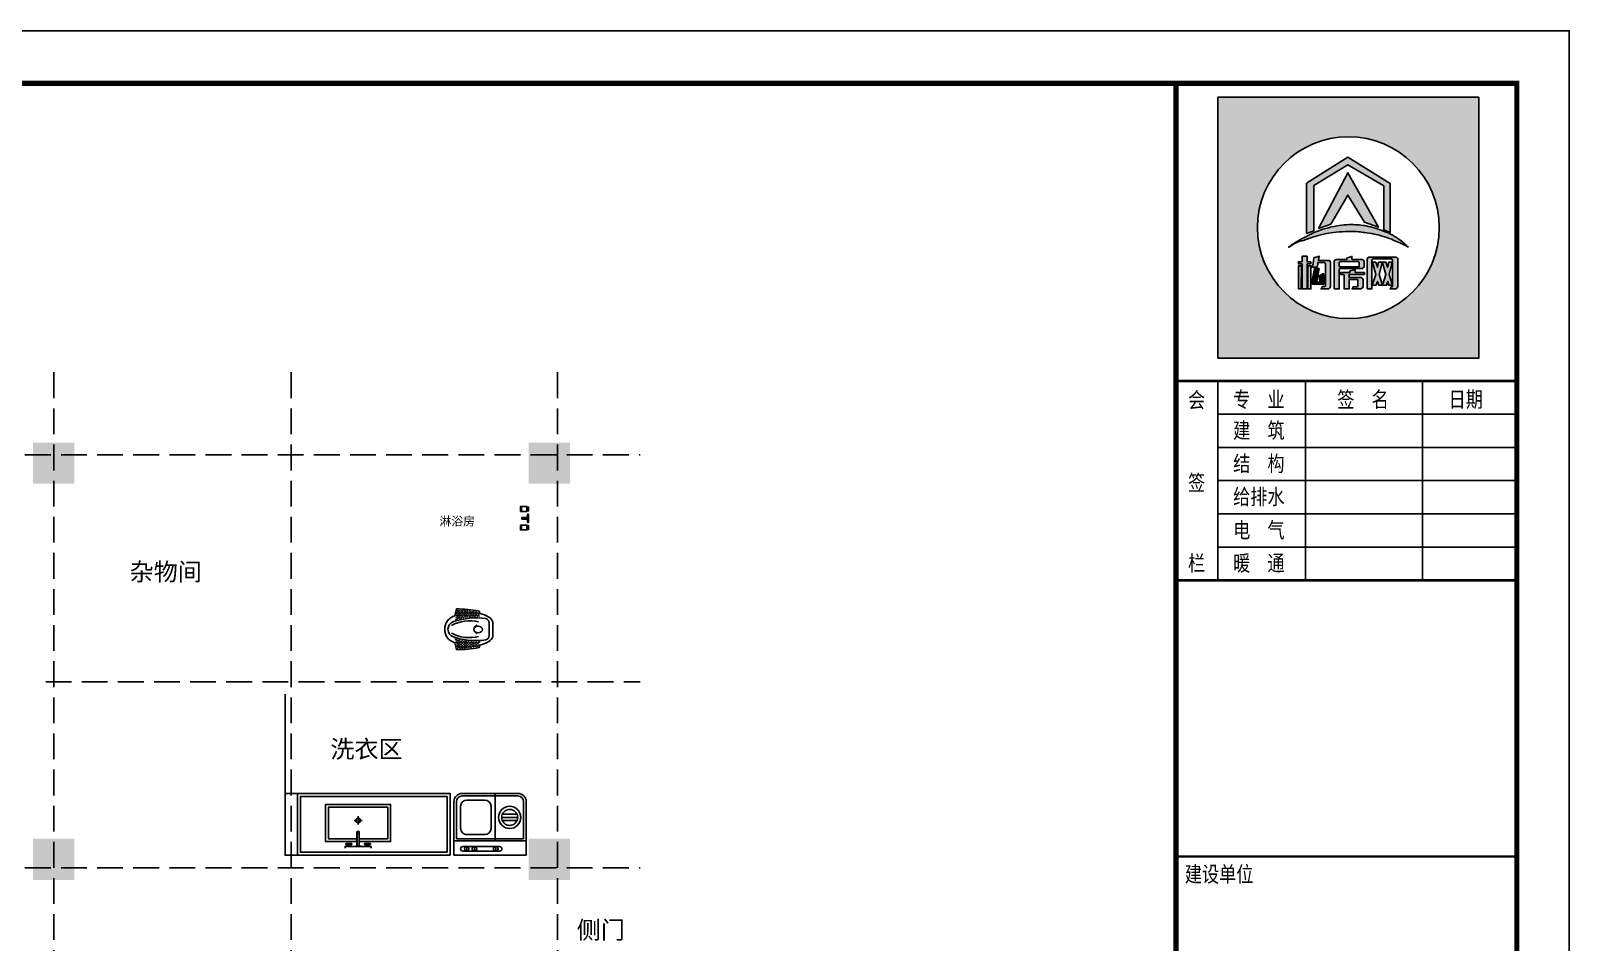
# Model space of a CAD drawing. Header units: millimetres. Extents: x -807114 to 146922, y -468455 to -61603.
# Drawn here: x -410211 to -395305, y -165119 to -156287 of the extents above; entities that cross this region are included whole.
import ezdxf
from ezdxf.enums import TextEntityAlignment as Align

# ---------------------------------------------------------------- set-up
doc = ezdxf.new("R2010")
doc.units = ezdxf.units.MM
doc.header["$LTSCALE"] = 1000
doc.linetypes.add('DASH', pattern=[0.35, 0.25, -0.1])
for name, color, linetype in [('FF-FIXT', 31, 'Continuous'), ('FF-文本文字', 50, 'Continuous'), ('PUB_TITLE', 4, 'Continuous'), ('建-轴', 1, 'Continuous')]:
    doc.layers.add(name, color=color, linetype=linetype)
doc.styles.add('Arial', font='arial.ttf')
doc.styles.add('ZDBOX', font='simsun.ttc', dxfattribs={"width": 0.7})

# ---------------------------------------------------------------- blocks, each defined once
blk = doc.blocks.new('A$C1C081837')
at = {"color": 35}
for p, q in [((-280, 10), (-320, 10)), ((-275, 15), (-275, 52)), ((-275, 5), (-275, -32)), ((-270, 10), (-230, 10)), ((-132, 20), (-152, 20)), ((-132, 22), (-146, 22)), ((-132, -3), (-132, 22)), ((-131, 21), (-132, 21)), ((0, 22), (-131, 22)), ((-131, -3), (-131, 22)), ((0, 20), (-131, 20)), ((0, 0), (-131, 0)), ((-27, 115), (-27, 142)), ((-27, 142), (-17, 142)), ((-27, 115), (-27, 78)), ((-17, 78), (-27, 78)), ((-17, 115), (-17, 142)), ((-17, 115), (1, 115)), ((-17, 105), (1, 105)), ((-17, 105), (-17, 78)), ((0, 35), (0, -15)), ((0, 35), (5, 35)), ((5, 35), (5, -15)), ((-132, 0), (-152, 0)), ((-132, -3), (-146, -3)), ((-131, -2), (-132, -2)), ((0, -3), (-131, -3)), ((-27, -95), (-27, -58)), ((-17, -58), (-27, -58)), ((-27, -95), (-27, -122)), ((-27, -122), (-17, -122)), ((-17, -85), (-17, -58)), ((-17, -85), (1, -85)), ((-17, -95), (1, -95)), ((-17, -95), (-17, -122)), ((0, -15), (5, -15))]:
    blk.add_line(p, q, dxfattribs=at)
blk.add_lwpolyline([(-47, 22), (-47, 360), (-447, 360), (-447, -340), (-47, -340), (-47, -3)])
for points in [[(-77, 22), (-77, 330), (-417, 330), (-417, -310), (-77, -310), (-77, -3)], [(5, 105), (5, 135), (1, 135), (1, 115)], [(5, 105), (5, 105), (5, 85), (1, 85), (1, 115)], [(24, -130), (5, -130), (5, 150), (24, 150)], [(5, -85), (5, -85), (5, -65), (1, -65), (1, -95)], [(5, -85), (5, -115), (1, -115), (1, -95)]]:
    blk.add_lwpolyline(points, dxfattribs=at)
at = {"color": 35, "const_width": 0.84}
blk.add_lwpolyline([(-275, 10, 1), (-274, 10, 1)], format="xyb", close=True, dxfattribs=at)
at = {"color": 35}
blk.add_circle((-275, 10), 25.2, dxfattribs=at)
blk.add_arc((-146, 10), 12.5, 90.0022, 270.0022, dxfattribs=at)
blk = doc.blocks.new('做成ACAD TuKuai0352')
at = {"linetype": 'Continuous'}
for p, q in [((109, 108), (109, 648)), ((709, 728), (189, 728)), ((709, 28), (709, 728)), ((709, 28), (189, 28))]:
    blk.add_line(p, q, dxfattribs=at)
at = {"color": 35}
for p, q in [((134, 108), (134, 648)), ((549, 703), (189, 703)), ((549, 53), (549, 703)), ((569, 28), (569, 728)), ((569, 428), (109, 428)), ((549, 53), (189, 53))]:
    blk.add_line(p, q, dxfattribs=at)
at = {"color": 39}
for p, q in [((312, 497), (312, 639)), ((342, 490), (342, 645)), ((372, 497), (372, 639)), ((625, 115), (625, 470)), ((670, 115), (670, 470)), ((174, 153), (174, 328)), ((449, 388), (234, 388)), ((509, 153), (509, 328)), ((670, 433), (625, 433)), ((670, 226), (625, 226)), ((667, 152), (625, 152)), ((449, 93), (234, 93))]:
    blk.add_line(p, q, dxfattribs=at)
for centre, radius in [((342, 568), 108), ((342, 568), 77.5), ((647, 433), 22.2), ((647, 226), 22.2), ((646, 152), 21)]:
    blk.add_circle(centre, radius, dxfattribs=at)
at = {"linetype": 'Continuous'}
for centre, start, end in [((189, 648), 90, 180), ((189, 108), 180, 270)]:
    blk.add_arc(centre, 80, start, end, dxfattribs=at)
at = {"color": 35}
for centre, start, end in [((189, 648), 90, 180), ((189, 108), 180, 270)]:
    blk.add_arc(centre, 55, start, end, dxfattribs=at)
at = {"color": 39}
for centre, radius, start, end in [((647, 470), 22.2, 0, 180), ((234, 328), 60, 90, 180), ((449, 328), 60, 0, 90), ((234, 153), 60, 180, 270), ((449, 153), 60, 270, 0), ((647, 115), 22.2, 180, 0)]:
    blk.add_arc(centre, radius, start, end, dxfattribs=at)
blk = doc.blocks.new('做成ACAD TuKuai0197')
at = {"linetype": 'Continuous'}
for p, q in [((0, -40), (0, 40)), ((0, 40), (12, 40)), ((12, 40), (12, -40)), ((12, 8), (66, 8)), ((12, -8), (12, 8)), ((66, -8), (66, 8)), ((66, 8), (66, -8)), ((69, 113), (69, 66)), ((12, -40), (0, -40)), ((66, -8), (12, -8)), ((69, -113), (69, -66))]:
    blk.add_line(p, q, dxfattribs=at)
for points in [[(16, 108), (0, 108), (0, 72), (16, 72)], [(80, 66), (80, 113), (16, 113), (16, 66)], [(16, -108), (0, -108), (0, -72), (16, -72)], [(80, -66), (80, -113), (16, -113), (16, -66)]]:
    blk.add_lwpolyline(points, close=True, dxfattribs=at)
blk = doc.blocks.new('做成ACAD TuKuai0155')
h = blk.add_hatch()
h.set_pattern_fill('ANGLE', color=39, scale=2.5, angle=135, style=0)
h.set_pattern_definition([(225, (-14808.335, 17084.465), (-12.347852, 12.347852), [12.7, -4.7625]), (135, (-14808.335, 17084.465), (12.347852, 12.347852), [12.7, -4.7625])])
h.paths.add_polyline_path([(125, 119), (142, 168, -0.045709), (345, 187), (359, 122), (367, 89, 0.092905)])
h = blk.add_hatch()
h.set_pattern_fill('ANGLE', color=39, scale=2.5, angle=135, style=0)
h.set_pattern_definition([(135, (-14808.335, -17084.465), (-12.347852, -12.347852), [12.7, -4.7625]), (225, (-14808.335, -17084.465), (12.347852, -12.347852), [12.7, -4.7625])])
h.paths.add_polyline_path([(125, -119), (142, -168, 0.045709), (345, -187), (359, -122), (367, -89, -0.092905)])
at = {"linetype": 'Continuous'}
blk.add_lwpolyline([(0, -72), (0, 72, -0.163007), (39, 119, -0.073896), (126, 153), (134, 177, -0.048782), (353, 197), (368, 131, -0.751887), (368, -131), (353, -197, -0.048782), (134, -177), (126, -153, -0.073896), (39, -119, -0.163007), (0, -72, -1.459618)], format="xyb", dxfattribs=at)
at = {"color": 35, "linetype": 'ByBlock'}
blk.add_lwpolyline([(35, -61), (35, 61, -0.345863), (68, 103, -0.122363), (381, 74, -0.728701), (381, -74, -0.122363), (68, -103, -0.345863), (35, -61, -792228335927.83667)], format="xyb", dxfattribs=at)
at = {"color": 39}
blk.add_arc((141, 0), 41.8, 286.4129, 73.5871, dxfattribs=at)
blk.add_ellipse((142, -1), major_axis=(-40.5, -0.2), ratio=0.795977, dxfattribs=at)
at = {"color": 39, "extrusion": (0, 0, -1)}
for centre, major_axis, start_param, end_param in [((224, -295), (266, 266), -1.017215, -0.296453), ((224, 295), (-266, 266), 3.438045, 4.158807)]:
    blk.add_ellipse(centre, major_axis=major_axis, ratio=1, start_param=start_param, end_param=end_param, dxfattribs=at)
blk = doc.blocks.new('sadasfafa')
h = blk.add_hatch(color=252)
h.dxf.hatch_style = 1
h.paths.add_polyline_path([(1853311, -2488040), (1853311, -2490368), (1855639, -2490368), (1855639, -2488040)])
h.paths.add_polyline_path([(1855286, -2489204, 1), (1853664, -2489204, 1)], flags=16)
edge = h.paths.add_edge_path(flags=0)
edge.add_spline(control_points=[(1853945, -2489376), (1853935, -2489385), (1854022, -2489327), (1854064, -2489324), (1854178, -2489280), (1854273, -2489257), (1854375, -2489242), (1854470, -2489236), (1854555, -2489239), (1854630, -2489250), (1854700, -2489259), (1854781, -2489280), (1854854, -2489303), (1854917, -2489335), (1854967, -2489354), (1854993, -2489368), (1855014, -2489382), (1854982, -2489354), (1854965, -2489332), (1854910, -2489297), (1854854, -2489260), (1854784, -2489234), (1854713, -2489206), (1854640, -2489189), (1854569, -2489179), (1854497, -2489176), (1854414, -2489178), (1854321, -2489198), (1854229, -2489222), (1854147, -2489257), (1854080, -2489292), (1854021, -2489325), (1853977, -2489352), (1853953, -2489369), (1853945, -2489376)], knot_values=[0, 0, 0, 0, 114.670179, 423.637006, 763.89867, 1083.683754, 1343.405239, 1688.07646, 1952.326814, 2113.699055, 2375.693807, 2595.188681, 2872.839541, 3068.155951, 3238.592156, 3348.056762, 3361.095167, 3431.805845, 3527.265261, 3733.200323, 3952.805082, 4160.23278, 4398.128766, 4650.488133, 4837.16968, 5050.428326, 5308.684497, 5588.159898, 5913.430939, 6163.12325, 6398.139207, 6601.625078, 6772.549769, 6871.149972, 6871.149972, 6871.149972, 6871.149972], degree=3, periodic=1)
h.paths.add_polyline_path([(1854530, -2489580), (1854534, -2489580), (1854534, -2489603), (1854618, -2489603), (1854618, -2489621), (1854481, -2489621), (1854481, -2489650), (1854589, -2489650), (1854599, -2489656), (1854606, -2489666), (1854606, -2489733), (1854600, -2489742), (1854590, -2489750), (1854506, -2489750), (1854514, -2489740), (1854518, -2489731), (1854552, -2489731), (1854558, -2489728), (1854560, -2489721), (1854560, -2489675), (1854558, -2489670), (1854553, -2489667), (1854481, -2489667), (1854481, -2489750), (1854436, -2489750), (1854436, -2489626), (1854433, -2489621), (1854406, -2489621), (1854406, -2489603), (1854488, -2489603), (1854488, -2489590)], flags=0)
h.paths.add_polyline_path([(1854486, -2489468), (1854506, -2489461), (1854506, -2489485), (1854510, -2489489), (1854601, -2489489), (1854609, -2489494), (1854615, -2489502), (1854615, -2489556), (1854607, -2489564), (1854599, -2489569), (1854401, -2489569), (1854394, -2489573), (1854394, -2489750), (1854349, -2489750), (1854349, -2489504), (1854355, -2489495), (1854367, -2489489), (1854462, -2489489), (1854462, -2489474)], flags=0)
h.paths.add_polyline_path([(1854394, -2489554), (1854394, -2489512), (1854404, -2489506), (1854562, -2489506), (1854570, -2489513), (1854570, -2489554)], flags=0)
h.paths.add_polyline_path([(1854214, -2489569), (1854203, -2489632), (1854193, -2489683), (1854194, -2489689), (1854218, -2489689), (1854220, -2489683), (1854214, -2489633), (1854254, -2489614), (1854263, -2489686), (1854263, -2489700), (1854255, -2489709), (1854159, -2489709), (1854150, -2489702), (1854148, -2489692), (1854173, -2489569)], flags=0)
h.paths.add_polyline_path([(1854187, -2489466), (1854213, -2489458), (1854207, -2489496), (1854296, -2489496), (1854305, -2489498), (1854312, -2489505), (1854314, -2489513), (1854314, -2489733), (1854310, -2489741), (1854301, -2489750), (1854231, -2489750), (1854238, -2489741), (1854243, -2489730), (1854261, -2489730), (1854268, -2489727), (1854270, -2489720), (1854270, -2489531), (1854270, -2489526), (1854267, -2489521), (1854260, -2489516), (1854202, -2489516), (1854201, -2489534), (1854196, -2489558), (1854150, -2489558), (1854159, -2489535), (1854165, -2489504), (1854167, -2489471)], flags=0)
h.paths.add_polyline_path([(1854140, -2489544), (1854140, -2489750), (1854114, -2489750), (1854114, -2489544)], flags=0)
h.paths.add_polyline_path([(1854056, -2489544), (1854053, -2489750), (1854031, -2489750), (1854031, -2489544)], flags=0)
h.paths.add_polyline_path([(1854107, -2489459), (1854107, -2489508), (1854139, -2489508), (1854139, -2489527), (1854107, -2489527), (1854107, -2489750), (1854062, -2489750), (1854062, -2489527), (1854029, -2489527), (1854029, -2489508), (1854062, -2489508), (1854062, -2489459)], flags=0)
h.paths.add_polyline_path([(1854209, -2489211), (1854471, -2488714), (1854743, -2489200), (1854618, -2489155), (1854470, -2488913), (1854318, -2489172)], flags=0)
h.paths.add_polyline_path([(1854102, -2488808), (1854470, -2488575), (1854848, -2488810), (1854848, -2489247), (1854790, -2489223), (1854790, -2488832), (1854471, -2488643), (1854168, -2488829), (1854168, -2489231), (1854102, -2489257)], flags=0)
h.paths.add_polyline_path([(1854685, -2489750), (1854641, -2489750), (1854641, -2489488), (1854641, -2489484), (1854646, -2489475), (1854656, -2489467), (1854898, -2489467), (1854907, -2489471), (1854916, -2489478), (1854916, -2489731), (1854908, -2489743), (1854902, -2489750), (1854847, -2489750), (1854858, -2489732), (1854866, -2489731), (1854869, -2489724), (1854869, -2489718), (1854867, -2489718), (1854836, -2489718), (1854826, -2489684), (1854814, -2489718), (1854746, -2489718), (1854736, -2489684), (1854722, -2489718), (1854689, -2489718), (1854689, -2489709), (1854691, -2489709), (1854720, -2489621), (1854685, -2489512)], flags=0)
h.paths.add_polyline_path([(1854779, -2489518), (1854809, -2489621), (1854781, -2489709), (1854777, -2489709), (1854750, -2489621), (1854775, -2489518)], flags=0)
h = blk.add_hatch(color=7)
h.dxf.hatch_style = 1
h.paths.add_polyline_path([(1854102, -2489257), (1854168, -2489231), (1854168, -2488829), (1854471, -2488643), (1854790, -2488832), (1854790, -2489223), (1854848, -2489247), (1854848, -2488810), (1854470, -2488575), (1854102, -2488808)])
h = blk.add_hatch(color=7)
h.dxf.hatch_style = 1
h.paths.add_polyline_path([(1854318, -2489172), (1854470, -2488913), (1854618, -2489155), (1854743, -2489200), (1854471, -2488714), (1854209, -2489211)])
h = blk.add_hatch(color=7)
h.dxf.hatch_style = 1
edge = h.paths.add_edge_path()
edge.add_spline(control_points=[(1853945, -2489376), (1853953, -2489369), (1853977, -2489352), (1854021, -2489325), (1854080, -2489292), (1854147, -2489257), (1854229, -2489222), (1854321, -2489198), (1854414, -2489178), (1854497, -2489176), (1854569, -2489179), (1854640, -2489189), (1854713, -2489206), (1854784, -2489234), (1854854, -2489260), (1854910, -2489297), (1854965, -2489332), (1854982, -2489354), (1855014, -2489382), (1854993, -2489368), (1854967, -2489354), (1854917, -2489335), (1854854, -2489303), (1854781, -2489280), (1854700, -2489259), (1854630, -2489250), (1854555, -2489239), (1854470, -2489236), (1854375, -2489242), (1854273, -2489257), (1854178, -2489280), (1854064, -2489324), (1854022, -2489327), (1853935, -2489385), (1853945, -2489376)], knot_values=[0, 0, 0, 0, 98.600203, 269.524894, 473.010766, 708.026723, 957.719033, 1282.990074, 1562.465475, 1820.721647, 2033.980292, 2220.661839, 2473.021206, 2710.917192, 2918.34489, 3137.949649, 3343.884711, 3439.344127, 3510.054805, 3523.09321, 3632.557816, 3802.994021, 3998.310431, 4275.961291, 4495.456165, 4757.450917, 4918.823158, 5183.073513, 5527.744733, 5787.466218, 6107.251302, 6447.512966, 6756.479793, 6871.149972, 6871.149972, 6871.149972, 6871.149972], degree=3, periodic=1)
h = blk.add_hatch(color=7)
h.dxf.hatch_style = 1
h.paths.add_polyline_path([(1854062, -2489459), (1854062, -2489508), (1854029, -2489508), (1854029, -2489527), (1854062, -2489527), (1854062, -2489750), (1854107, -2489750), (1854107, -2489527), (1854139, -2489527), (1854139, -2489508), (1854107, -2489508), (1854107, -2489459)])
h = blk.add_hatch(color=7)
h.dxf.hatch_style = 1
h.paths.add_polyline_path([(1854167, -2489471), (1854165, -2489504), (1854159, -2489535), (1854150, -2489558), (1854196, -2489558), (1854201, -2489534), (1854202, -2489516), (1854260, -2489516), (1854267, -2489521), (1854270, -2489526), (1854270, -2489531), (1854270, -2489720), (1854268, -2489727), (1854261, -2489730), (1854243, -2489730), (1854238, -2489741), (1854231, -2489750), (1854301, -2489750), (1854310, -2489741), (1854314, -2489733), (1854314, -2489513), (1854312, -2489505), (1854305, -2489498), (1854296, -2489496), (1854207, -2489496), (1854213, -2489458), (1854187, -2489466)])
h = blk.add_hatch(color=7)
h.dxf.hatch_style = 1
h.paths.add_polyline_path([(1854462, -2489474), (1854462, -2489489), (1854367, -2489489), (1854355, -2489495), (1854349, -2489504), (1854349, -2489750), (1854394, -2489750), (1854394, -2489573), (1854401, -2489569), (1854599, -2489569), (1854607, -2489564), (1854615, -2489556), (1854615, -2489502), (1854609, -2489494), (1854601, -2489489), (1854510, -2489489), (1854506, -2489485), (1854506, -2489461), (1854486, -2489468)])
h.paths.add_polyline_path([(1854394, -2489554), (1854394, -2489512), (1854404, -2489506), (1854562, -2489506), (1854570, -2489513), (1854570, -2489554)], flags=16)
h = blk.add_hatch(color=7)
h.dxf.hatch_style = 1
h.paths.add_polyline_path([(1854685, -2489512), (1854685, -2489493), (1854693, -2489483), (1854862, -2489483), (1854869, -2489491), (1854869, -2489724), (1854866, -2489731), (1854858, -2489732), (1854847, -2489750), (1854902, -2489750), (1854908, -2489743), (1854916, -2489731), (1854916, -2489478), (1854907, -2489471), (1854898, -2489467), (1854656, -2489467), (1854646, -2489475), (1854641, -2489484), (1854641, -2489488), (1854641, -2489750), (1854685, -2489750)])
h = blk.add_hatch(color=7)
h.dxf.hatch_style = 1
h.paths.add_polyline_path([(1854031, -2489544), (1854031, -2489750), (1854053, -2489750), (1854056, -2489544)])
h = blk.add_hatch(color=7)
h.dxf.hatch_style = 1
h.paths.add_polyline_path([(1854114, -2489544), (1854114, -2489750), (1854140, -2489750), (1854140, -2489544)])
h = blk.add_hatch(color=7)
h.dxf.hatch_style = 1
h.paths.add_polyline_path([(1854173, -2489569), (1854148, -2489692), (1854150, -2489702), (1854159, -2489709), (1854255, -2489709), (1854263, -2489700), (1854263, -2489686), (1854254, -2489614), (1854214, -2489633), (1854220, -2489683), (1854218, -2489689), (1854194, -2489689), (1854193, -2489683), (1854203, -2489632), (1854214, -2489569)])
h = blk.add_hatch(color=7)
h.dxf.hatch_style = 1
h.paths.add_polyline_path([(1854488, -2489590), (1854488, -2489603), (1854406, -2489603), (1854406, -2489621), (1854433, -2489621), (1854436, -2489626), (1854436, -2489750), (1854481, -2489750), (1854481, -2489667), (1854553, -2489667), (1854558, -2489670), (1854560, -2489675), (1854560, -2489721), (1854558, -2489728), (1854552, -2489731), (1854518, -2489731), (1854514, -2489740), (1854506, -2489750), (1854590, -2489750), (1854600, -2489742), (1854606, -2489733), (1854606, -2489666), (1854599, -2489656), (1854589, -2489650), (1854481, -2489650), (1854481, -2489621), (1854618, -2489621), (1854618, -2489603), (1854534, -2489603), (1854534, -2489580), (1854530, -2489580)])
h = blk.add_hatch(color=7)
h.dxf.hatch_style = 1
h.paths.add_polyline_path([(1854866, -2489709), (1854840, -2489621), (1854866, -2489512), (1854836, -2489512), (1854824, -2489558), (1854808, -2489512), (1854745, -2489512), (1854734, -2489557), (1854719, -2489512), (1854689, -2489512), (1854720, -2489621), (1854691, -2489709), (1854689, -2489709), (1854689, -2489710), (1854689, -2489718), (1854722, -2489718), (1854736, -2489684), (1854746, -2489718), (1854814, -2489718), (1854826, -2489684), (1854836, -2489718), (1854867, -2489718), (1854867, -2489709)])
h.paths.add_polyline_path([(1854779, -2489518), (1854809, -2489621), (1854781, -2489709), (1854777, -2489709), (1854750, -2489621), (1854775, -2489518)], flags=16)
for points in [[(1855639, -2488040), (1853311, -2488040), (1853311, -2490368), (1855639, -2490368)], [(1854102, -2489257), (1854102, -2488808), (1854470, -2488575), (1854848, -2488810), (1854848, -2489247), (1854790, -2489223), (1854790, -2488832), (1854471, -2488643), (1854168, -2488829), (1854168, -2489231)], [(1854209, -2489211), (1854318, -2489172), (1854470, -2488913), (1854618, -2489155), (1854743, -2489200), (1854471, -2488714)], [(1854062, -2489459), (1854107, -2489459), (1854107, -2489508), (1854139, -2489508), (1854139, -2489527), (1854107, -2489527), (1854107, -2489750), (1854062, -2489750), (1854062, -2489527), (1854029, -2489527), (1854029, -2489508), (1854062, -2489508)], [(1854462, -2489474), (1854486, -2489468), (1854506, -2489461), (1854506, -2489485), (1854510, -2489489), (1854601, -2489489), (1854609, -2489494), (1854615, -2489502), (1854615, -2489556), (1854607, -2489564), (1854599, -2489569), (1854401, -2489569), (1854394, -2489573), (1854394, -2489750), (1854349, -2489750), (1854349, -2489504), (1854355, -2489495), (1854367, -2489489), (1854462, -2489489)], [(1854641, -2489750), (1854641, -2489488), (1854641, -2489484), (1854646, -2489475), (1854656, -2489467), (1854898, -2489467), (1854907, -2489471), (1854916, -2489478), (1854916, -2489731), (1854908, -2489743), (1854902, -2489750), (1854847, -2489750), (1854858, -2489732), (1854866, -2489731), (1854869, -2489724), (1854869, -2489491), (1854862, -2489483), (1854693, -2489483), (1854685, -2489493), (1854685, -2489750)], [(1854056, -2489544), (1854031, -2489544), (1854031, -2489750), (1854053, -2489750)], [(1854114, -2489544), (1854140, -2489544), (1854140, -2489750), (1854114, -2489750)], [(1854394, -2489554), (1854570, -2489554), (1854570, -2489513), (1854562, -2489506), (1854404, -2489506), (1854394, -2489512)], [(1854488, -2489590), (1854530, -2489580), (1854534, -2489580), (1854534, -2489603), (1854618, -2489603), (1854618, -2489621), (1854481, -2489621), (1854481, -2489650), (1854589, -2489650), (1854599, -2489656), (1854606, -2489666), (1854606, -2489733), (1854600, -2489742), (1854590, -2489750), (1854506, -2489750), (1854514, -2489740), (1854518, -2489731), (1854552, -2489731), (1854558, -2489728), (1854560, -2489721), (1854560, -2489675), (1854558, -2489670), (1854553, -2489667), (1854481, -2489667), (1854481, -2489750), (1854436, -2489750), (1854436, -2489626), (1854433, -2489621), (1854406, -2489621), (1854406, -2489603), (1854488, -2489603)], [(1854775, -2489518), (1854779, -2489518), (1854809, -2489621), (1854781, -2489709), (1854777, -2489709), (1854750, -2489621)]]:
    blk.add_lwpolyline(points, close=True)
for points in [[(1854167, -2489471), (1854187, -2489466), (1854213, -2489458), (1854207, -2489496), (1854296, -2489496), (1854305, -2489498), (1854312, -2489505), (1854314, -2489513), (1854314, -2489733), (1854310, -2489741), (1854301, -2489750), (1854231, -2489750), (1854238, -2489741), (1854243, -2489730), (1854261, -2489730), (1854268, -2489727), (1854270, -2489720), (1854270, -2489531), (1854270, -2489526), (1854267, -2489521), (1854260, -2489516), (1854202, -2489516), (1854201, -2489534), (1854196, -2489558), (1854150, -2489558), (1854150, -2489558), (1854159, -2489535), (1854165, -2489504), (1854167, -2489471)], [(1854173, -2489569), (1854214, -2489569), (1854203, -2489632), (1854193, -2489683), (1854194, -2489689), (1854218, -2489689), (1854220, -2489683), (1854214, -2489633), (1854254, -2489614), (1854263, -2489686), (1854263, -2489700), (1854255, -2489709), (1854159, -2489709), (1854150, -2489702), (1854148, -2489692), (1854173, -2489569)], [(1854866, -2489709), (1854866, -2489709), (1854867, -2489709), (1854867, -2489718), (1854836, -2489718), (1854826, -2489684), (1854814, -2489718), (1854746, -2489718), (1854736, -2489684), (1854722, -2489718), (1854689, -2489718), (1854689, -2489710), (1854689, -2489709), (1854691, -2489709), (1854720, -2489621), (1854689, -2489512)]]:
    blk.add_lwpolyline(points)
at = {"color": 7}
blk.add_lwpolyline([(1854689, -2489512), (1854719, -2489512), (1854734, -2489557), (1854745, -2489512), (1854808, -2489512), (1854824, -2489558), (1854836, -2489512), (1854866, -2489512), (1854840, -2489621), (1854866, -2489709)], dxfattribs=at)
blk.add_circle((1854475, -2489204), 811)
at = {"start_tangent": (-0.74079, -0.671736), "end_tangent": (-0.74079, -0.671736)}
blk.add_spline([(1853945, -2489376), (1853977, -2489357), (1854071, -2489318), (1854178, -2489282), (1854280, -2489257), (1854365, -2489245), (1854479, -2489238), (1854566, -2489241), (1854619, -2489248), (1854704, -2489261), (1854775, -2489279), (1854861, -2489308), (1854920, -2489335), (1854972, -2489357), (1855003, -2489375), (1855007, -2489377), (1854990, -2489361), (1854968, -2489339), (1854913, -2489299), (1854851, -2489261), (1854787, -2489235), (1854714, -2489208), (1854633, -2489189), (1854572, -2489180), (1854501, -2489177), (1854416, -2489181), (1854326, -2489198), (1854222, -2489227), (1854146, -2489259), (1854077, -2489294), (1854019, -2489327), (1853971, -2489357), (1853945, -2489376)], degree=3, dxfattribs=at)
blk = doc.blocks.new('dsfagfga')
for p, q in [((1862992, -2535564), (1862992, -2533609)), ((1863852, -2535564), (1863852, -2533609)), ((1864999, -2535564), (1864999, -2533609)), ((1862992, -2533934), (1865925, -2533934)), ((1862992, -2534260), (1865925, -2534260)), ((1862992, -2534586), (1865925, -2534586)), ((1862992, -2534912), (1865925, -2534912)), ((1862992, -2535238), (1865925, -2535238))]:
    blk.add_line(p, q)
at = {"const_width": 25.7}
for points in [[(1862581, -2533609), (1865925, -2533609)], [(1862581, -2535564), (1865925, -2535564)], [(1862581, -2538275), (1865925, -2538275)]]:
    blk.add_lwpolyline(points, dxfattribs=at)
at = {"layer": 'PUB_TITLE'}
blk.add_lwpolyline([(1835878, -2551780), (1866439, -2551780), (1866439, -2530171), (1835878, -2530171)], close=True, dxfattribs=at)
at = {"layer": 'PUB_TITLE', "const_width": 51.4}
blk.add_lwpolyline([(1837165, -2551266), (1865925, -2551266), (1865925, -2530686), (1837165, -2530686)], close=True, dxfattribs=at)
blk.add_lwpolyline([(1862581, -2551266), (1862581, -2530686)], dxfattribs=at)
at = {"xscale": 1.1, "yscale": 1.1, "zscale": 1.1}
blk.add_blockref('sadasfafa', (-175650, 206021), dxfattribs=at)
at = {"style": 'ZDBOX', "width": 0.8}
for s, height, p in [('会', 154, (1862783, -2533792)), ('专  业', 154.3, (1863394, -2533787)), ('签  名', 154.3, (1864416, -2533787)), ('日期', 154.3, (1865424, -2533787)), ('建  筑', 154.3, (1863394, -2534090)), ('结  构', 154.3, (1863394, -2534416)), ('签', 154, (1862783, -2534600)), ('给排水', 154.3, (1863394, -2534742)), ('电  气', 154.3, (1863394, -2535068)), ('栏', 154, (1862783, -2535394)), ('暖  通', 154.3, (1863394, -2535394)), ('建设单位', 154.3, (1863004, -2538445))]:
    blk.add_text(s, height=height, dxfattribs=at).set_placement(p, align=Align.MIDDLE)

msp = doc.modelspace()

# ---------------------------------------------------------------- hatches: boundary and pattern name
h = msp.add_hatch(color=251)
h.dxf.hatch_style = 1
h.paths.add_polyline_path([(-410187.6, -160676.4), (-409787.6, -160676.4), (-409787.6, -160276.4), (-410187.6, -160276.4)])
h = msp.add_hatch(color=251)
h.dxf.hatch_style = 1
h.paths.add_polyline_path([(-405387.6, -160676.4), (-404987.6, -160676.4), (-404987.6, -160276.4), (-405387.6, -160276.4)])
h = msp.add_hatch(color=251)
h.dxf.hatch_style = 1
h.paths.add_polyline_path([(-410187.6, -164116.4), (-410187.6, -164516.4), (-409787.6, -164516.4), (-409787.6, -164116.4)])
h = msp.add_hatch(color=251)
h.dxf.hatch_style = 1
h.paths.add_polyline_path([(-405387.6, -164116.4), (-404987.6, -164116.4), (-404987.6, -164516.4), (-405387.6, -164516.4)])

# ---------------------------------------------------------------- linework, layer by layer
at = {"color": 251}
msp.add_line((-407747.6, -163675.9), (-407747.6, -162716.4), dxfattribs=at)
msp.add_lwpolyline([(-407747.6, -163675.9), (-407627.6, -163675.9), (-407627.6, -164276.4), (-407747.6, -164276.4)], close=True)
at = {"layer": 'FF-FIXT', "ltscale": 3}
msp.add_lwpolyline([(-406147.6, -164276.4), (-407627.6, -164276.4), (-407627.6, -163675.9), (-406147.6, -163675.9)], close=True, dxfattribs=at)
at = {"layer": 'FF-FIXT', "color": 251, "ltscale": 3}
msp.add_lwpolyline([(-406177.6, -164246.4), (-407597.6, -164246.4), (-407597.6, -163705.9), (-406177.6, -163705.9)], close=True, dxfattribs=at)
at = {"layer": '建-轴', "linetype": 'DASH'}
for p, q in [((-409987.6, -159596.4), (-409987.6, -174156.4)), ((-407687.6, -159596.4), (-407687.6, -174156.4)), ((-405107.6, -159596.4), (-405107.6, -174156.4)), ((-418667.6, -160396.4), (-404307.6, -160396.4)), ((-410066.4, -162596.4), (-404307.6, -162596.4)), ((-418667.6, -164396.4), (-404307.6, -164396.4))]:
    msp.add_line(p, q, dxfattribs=at)

# ---------------------------------------------------------------- block references
at = {"xscale": 0.9873600000000002, "yscale": 0.9873600000000002, "zscale": 0.9873600000000002}
msp.add_blockref('dsfagfga', (-2238153.1, 2341903.1), dxfattribs=at)
at = {"layer": 'FF-FIXT', "ltscale": 3, "rotation": 180}
msp.add_blockref('做成ACAD TuKuai0197', (-405387.6, -161010.8), dxfattribs=at)
at = {"layer": 'FF-FIXT', "ltscale": 3, "xscale": -1}
msp.add_blockref('做成ACAD TuKuai0155', (-405734.1, -162086.4), dxfattribs=at)
at = {"layer": 'FF-FIXT', "ltscale": 3, "xscale": -0.9, "yscale": 0.9, "zscale": 0.9, "rotation": 89.99999999999986}
msp.add_blockref('A$C1C081837', (-407030.4, -164185.8), dxfattribs=at)
at = {"layer": 'FF-FIXT', "linetype": 'Continuous', "ltscale": 1000, "rotation": 270.0000000000001}
msp.add_blockref('做成ACAD TuKuai0352', (-406138.9, -163567.1), dxfattribs=at)

# ---------------------------------------------------------------- texts
at = {"layer": 'FF-文本文字', "style": 'Arial'}
for s, height, p in [('淋浴房', 84, (-406250.9, -161081.6)), ('杂物间', 171.07, (-409253.1, -161614.8)), ('洗衣区', 171.07, (-407308, -163332)), ('侧门', 171.07, (-404921.4, -165085.1))]:
    msp.add_text(s, height=height, dxfattribs=at).set_placement(p)

doc.saveas('drawing.dxf')
